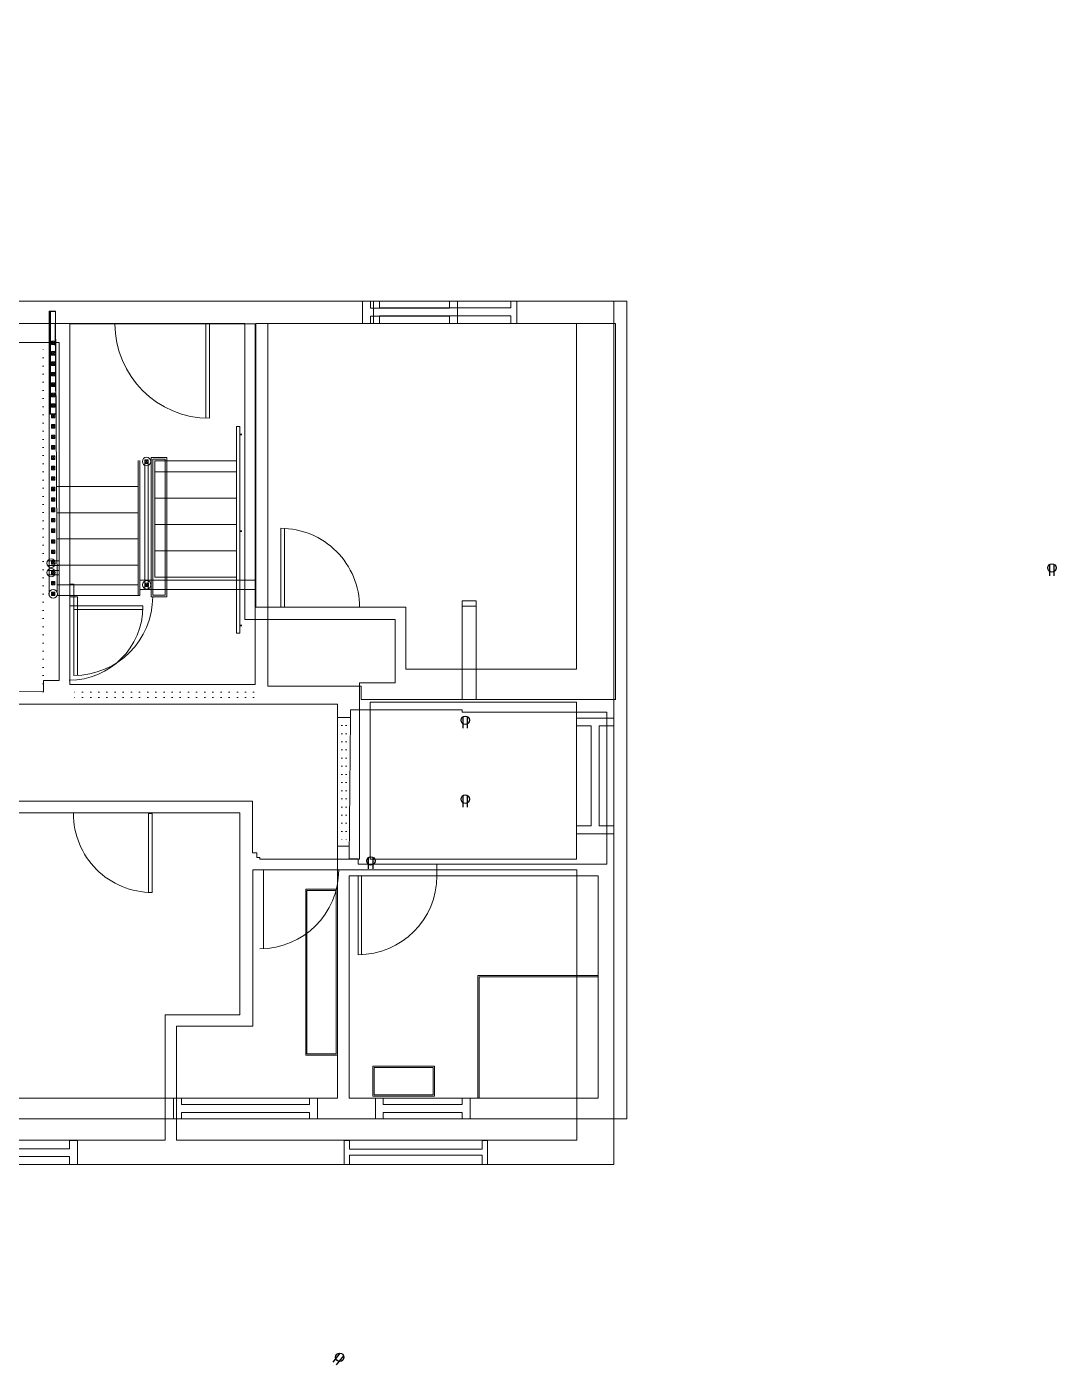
# Model space of a CAD drawing. Header units: inches. Extents: x -179 to 699, y -214 to 464.
# Drawn here: x 308 to 699, y -46 to 464 of the extents above; entities that cross this region are included whole.
import ezdxf
from ezdxf.enums import TextEntityAlignment as Align

# ---------------------------------------------------------------- set-up
doc = ezdxf.new("R2010")
doc.units = ezdxf.units.IN
doc.header["$MEASUREMENT"] = 0
doc.linetypes.add('ACAD_ISO07W100', pattern=[3, 0, -3])
doc.linetypes.add('CENTER2', pattern=[1.125, 0.75, -0.125, 0.125, -0.125])
doc.layers.get('0').update_dxf_attribs({"color": 1, "lineweight": 9})
doc.layers.get('Defpoints').update_dxf_attribs({"lineweight": 9})
for name, color, linetype, lineweight in [('A101-Floorplan-1st-floor', 7, 'Continuous', 9), ('A201-Floorplan-2nd-floor', 7, 'Continuous', 9), ('E201-Electrical-2nd-floor', 7, 'Continuous', 9), ('M101-HVAC', 7, 'Continuous', 9)]:
    doc.layers.add(name, color=color, linetype=linetype, lineweight=lineweight)
doc.layers.get('Defpoints').off()
doc.layers.get('E201-Electrical-2nd-floor').off()
doc.styles.add('Reg', font='Arial.ttf', dxfattribs={"height": 3})

# ---------------------------------------------------------------- blocks, each defined once
blk = doc.blocks.new('cgri')
at = {"layer": ''}
for p, q in [((291.65, 54.83), (291.65, 59.21)), ((293.38, 54.83), (293.38, 59.22))]:
    blk.add_line(p, q, dxfattribs=at)
blk.add_circle((292.52, 57.86), 1.61, dxfattribs=at)
blk = doc.blocks.new('*U11')
at = {"layer": 'E201-Electrical-2nd-floor'}
blk.add_blockref('cgri', (0, 0), dxfattribs=at)
at = {"style": 'Reg'}
blk.add_attdef('ID', text='', height=3, dxfattribs=at).set_placement((292.6, 61.43), align=Align.MIDDLE_CENTER)
blk = doc.blocks.new('spandrel-door')
at = {"layer": 'A101-Floorplan-1st-floor'}
for p, q in [((0, 0), (-30, 0)), ((0, 0), (4.75, 0)), ((0, -1.38), (0, 0)), ((4.75, 0), (4.75, 1.53)), ((0, -1.38), (-29.97, -1.38))]:
    blk.add_line(p, q, dxfattribs=at)
blk.add_arc((0, 0), 30, 180, 270, dxfattribs=at)
blk = doc.blocks.new('door-to-garage')
at = {"layer": 'A101-Floorplan-1st-floor'}
for p, q in [((-1.38, 0), (-1.38, -26.22)), ((0, 1.53), (0, -26.25))]:
    blk.add_line(p, q, dxfattribs=at)
blk.add_arc((-0.29, 1.75), 28, 180, 270, dxfattribs=at)
blk = doc.blocks.new('lower-landing-two-garage-door')
at = {"layer": 'A101-Floorplan-1st-floor'}
for p, q in [((-1.38, 0), (0, 0)), ((0, -26.25), (-0.29, -26.25))]:
    blk.add_line(p, q, dxfattribs=at)
at = {"layer": 'Defpoints'}
blk.add_blockref('door-to-garage', (0, 0), dxfattribs=at)
blk = doc.blocks.new('duplex-for-garage')
at = {"layer": 'M101-HVAC'}
for p, q in [((0, 0), (4.38, 0)), ((0, -1.73), (4.39, -1.73))]:
    blk.add_line(p, q, dxfattribs=at)
blk.add_circle((3.03, -0.87), 1.61, dxfattribs=at)

msp = doc.modelspace()

# ---------------------------------------------------------------- linework, layer by layer
at = {"layer": 'A101-Floorplan-1st-floor'}
for p, q in [((320.29, 359.41), (320.29, 359.41)), ((439.64, 350.91), (439.64, 359.41)), ((441.75, 359.4), (439.75, 359.4)), ((441.89, 356.79), (441.89, 359.41)), ((441.89, 356.79), (491.89, 356.79)), ((491.89, 356.79), (491.89, 359.41)), ((494.14, 350.91), (494.14, 359.41)), ((441.89, 353.79), (491.89, 353.79)), ((441.89, 350.91), (441.89, 353.79)), ((491.89, 350.91), (491.89, 353.79)), ((324.1, 350.91), (324.1, 350.78)), ((375.88, 314.8), (375.88, 350.78)), ((376.73, 350.91), (376.73, 350.91)), ((377.25, 314.78), (377.25, 350.78)), ((513.16, 350.78), (513.16, 350.91)), ((324.1, 246.9), (325.63, 246.9)), ((324.12, 244.88), (324.1, 244.88)), ((478.72, 245.28), (473.35, 245.28)), ((473.35, 207.83), (473.35, 245.28)), ((478.72, 245.28), (478.72, 207.66)), ((478.72, 243.28), (473.35, 243.28)), ((319.97, 215.04), (314.1, 215.04)), ((314.1, 213.54), (313.88, 213.54)), ((314.1, 205.92), (314.1, 205.92)), ((319.97, 205.92), (319.97, 205.98)), ((425.94, 205.96), (425.94, 200.96)), ((425.94, 200.96), (430.82, 200.96)), ((430.82, 203.83), (434.94, 203.83)), ((430.38, 151.91), (425.94, 151.91)), ((430.34, 151.91), (425.94, 151.91)), ((463.75, 140.66), (463.75, 145.16)), ((433.75, 140.66), (433.75, 110.66)), ((435.12, 140.66), (435.12, 110.66)), ((479.37, 56.04), (479.37, 102.79)), ((479.37, 102.79), (525.12, 102.79)), ((479.87, 102.29), (525.12, 102.29)), ((479.87, 56.04), (479.87, 102.29)), ((363.57, 56.04), (363.57, 48.17)), ((366.57, 56.04), (366.57, 53.61)), ((415.32, 53.61), (366.57, 53.61)), ((415.32, 53.61), (415.32, 56.04)), ((418.32, 48.17), (418.32, 56.04)), ((440.35, 56.04), (440.35, 48.17)), ((443.35, 56.04), (443.35, 53.61)), ((473.35, 53.61), (443.35, 53.61)), ((473.35, 53.61), (473.35, 56.04)), ((476.35, 48.17), (476.35, 56.04)), ((366.57, 50.61), (366.57, 48.17)), ((415.32, 50.61), (366.57, 50.61)), ((415.32, 48.17), (415.32, 50.61)), ((443.35, 50.61), (443.35, 48.17)), ((473.35, 50.61), (443.35, 50.61)), ((473.35, 48.17), (473.35, 50.61))]:
    msp.add_line(p, q, dxfattribs=at)
at = {"layer": 'A101-Floorplan-1st-floor', "linetype": 'ACAD_ISO07W100'}
for p, q in [((313.88, 210.67), (313.88, 342.28)), ((394.03, 210.54), (324.1, 210.54)), ((394.03, 208.54), (324.1, 208.54)), ((427.57, 200.96), (427.57, 154.35)), ((429.19, 200.96), (429.19, 154.35))]:
    msp.add_line(p, q, dxfattribs=at)
at = {"layer": 'A101-Floorplan-1st-floor'}
for points in [[(289.1, 359.41), (535.97, 359.41), (535.97, 48.17), (90.69, 48.17), (90.69, 206.04), (54.57, 206.04), (54.57, 463.76), (289.1, 463.76)], [(324.1, 213.54), (324.1, 350.78), (394.6, 350.78), (394.6, 213.54)], [(314.1, 210.67), (61.07, 210.78), (61.07, 343.65), (268.13, 343.65), (319.97, 343.65), (319.97, 215.04), (314.1, 215.04)], [(355, 246.9), (361, 246.9), (361, 299.89), (355, 299.89)], [(355.63, 247.53), (360.38, 247.53), (360.38, 299.27), (355.63, 299.27)], [(430.34, 147.16), (430.82, 200.96), (430.82, 203.83), (473.35, 203.83), (473.35, 202.91), (528.37, 202.91), (528.37, 145.16), (433.75, 145.16), (433.75, 147.16)], [(430.34, 140.66), (430.34, 56.04), (525.12, 56.04), (525.12, 140.66)], [(425.94, 72.41), (425.94, 135.54), (413.82, 135.54), (413.82, 72.41)], [(425.44, 72.91), (425.44, 135.04), (414.32, 135.04), (414.32, 72.91)], [(439.32, 56.85), (439.32, 68.22), (462.81, 68.22), (462.81, 56.85)], [(439.82, 57.35), (439.82, 67.72), (462.31, 67.72), (462.31, 57.35)]]:
    msp.add_lwpolyline(points, close=True, dxfattribs=at)
for points in [[(531.72, 207.66), (531.72, 350.91), (399.47, 350.91), (399.47, 212.83), (434.94, 212.83), (434.94, 207.83), (531.72, 207.83)], [(99.19, 56.04), (425.94, 56.04), (425.94, 205.96), (394.6, 205.96), (394.6, 205.99), (99.19, 206.02), (99.19, 56.04)]]:
    msp.add_lwpolyline(points, dxfattribs=at)
for centre, radius, start, end in [((377.25, 350.78), 36, 180, 270), ((433.75, 140.66), 30, 270, 0)]:
    msp.add_arc(centre, radius, start, end, dxfattribs=at)
at = {"layer": 'A201-Floorplan-2nd-floor'}
for p, q in [((316.19, 355.51), (316.19, 247.6)), ((318.66, 355.51), (316.19, 355.51)), ((316.61, 355.51), (316.61, 316.33)), ((318.53, 355.51), (318.53, 355.51)), ((319.21, 248.66), (318.66, 355.51)), ((317.06, 344.14), (317.06, 344.12)), ((317.06, 344.13), (318.36, 342.84)), ((318.38, 344.14), (317.1, 342.85)), ((317.06, 340.14), (317.06, 340.12)), ((317.06, 340.13), (318.36, 338.84)), ((318.38, 340.14), (317.1, 338.85)), ((317.06, 336.19), (317.06, 336.17)), ((317.06, 336.18), (318.36, 334.89)), ((317.06, 336.14), (317.06, 336.12)), ((317.06, 336.13), (318.36, 334.84)), ((317.06, 332.19), (317.06, 332.17)), ((317.06, 332.18), (318.36, 330.89)), ((318.38, 336.19), (317.1, 334.9)), ((318.38, 336.14), (317.1, 334.85)), ((318.38, 332.19), (317.1, 330.9)), ((317.06, 328.27), (317.06, 328.24)), ((317.06, 328.26), (318.36, 326.97)), ((317.06, 328.19), (317.06, 328.17)), ((317.06, 328.18), (318.36, 326.89)), ((318.38, 328.27), (317.1, 326.97)), ((318.38, 328.19), (317.1, 326.9)), ((317.06, 324.27), (317.06, 324.24)), ((317.06, 324.26), (318.36, 322.97)), ((318.38, 324.27), (317.1, 322.97)), ((318.86, 316.32), (316.61, 316.32)), ((317.06, 320.3), (317.06, 320.28)), ((317.06, 320.29), (318.36, 319)), ((317.06, 320.27), (317.06, 320.24)), ((317.06, 320.26), (318.36, 318.97)), ((317.06, 316.3), (317.06, 316.28)), ((317.06, 316.29), (318.36, 315)), ((318.38, 320.3), (317.1, 319.01)), ((318.38, 320.27), (317.1, 318.97)), ((318.38, 316.3), (317.1, 315.01)), ((318.65, 316.32), (318.63, 316.32)), ((318.86, 316.44), (318.86, 316.44)), ((317.06, 312.38), (317.06, 312.35)), ((317.06, 312.37), (318.36, 311.08)), ((317.06, 312.3), (317.06, 312.28)), ((317.06, 312.29), (318.36, 311)), ((318.38, 312.38), (317.1, 311.08)), ((318.38, 312.3), (317.1, 311.01)), ((317.06, 308.38), (317.06, 308.35)), ((317.06, 308.37), (318.36, 307.08)), ((318.38, 308.38), (317.1, 307.08)), ((388.76, 308.72), (389.51, 308.72)), ((388.76, 308.47), (389.51, 308.47)), ((317.06, 304.45), (317.06, 304.42)), ((317.06, 304.44), (318.36, 303.14)), ((317.06, 304.38), (317.06, 304.35)), ((317.06, 304.37), (318.36, 303.08)), ((318.38, 304.44), (317.1, 303.15)), ((318.38, 304.38), (317.1, 303.08)), ((317.06, 300.45), (317.06, 300.42)), ((317.06, 300.44), (318.36, 299.14)), ((317.06, 296.53), (317.06, 296.5)), ((317.06, 296.52), (318.36, 295.23)), ((317.06, 296.45), (317.06, 296.42)), ((317.06, 296.44), (318.36, 295.14)), ((318.38, 300.44), (317.1, 299.15)), ((318.38, 296.53), (317.1, 295.23)), ((318.38, 296.44), (317.1, 295.15)), ((350.14, 247.35), (350.14, 298.76)), ((352.63, 298.94), (352.63, 298.91)), ((352.63, 298.93), (353.93, 297.64)), ((353.94, 298.94), (352.67, 297.64)), ((352.67, 249.66), (352.67, 297.64)), ((353.92, 249.66), (353.92, 297.65)), ((317.06, 292.53), (317.06, 292.5)), ((317.06, 292.52), (318.36, 291.23)), ((318.38, 292.53), (317.1, 291.23)), ((356.42, 294.35), (387.51, 294.35)), ((317.06, 288.54), (317.06, 288.51)), ((317.06, 288.53), (318.36, 287.24)), ((317.06, 288.53), (317.06, 288.5)), ((317.06, 288.52), (318.36, 287.23)), ((318.38, 288.54), (317.1, 287.24)), ((318.38, 288.53), (317.1, 287.23)), ((350.14, 288.79), (319, 288.79)), ((317.06, 284.54), (317.06, 284.51)), ((317.06, 284.53), (318.36, 283.24)), ((317.06, 280.65), (317.06, 280.62)), ((317.06, 280.64), (318.36, 279.34)), ((317.06, 280.54), (317.06, 280.51)), ((317.06, 280.53), (318.36, 279.24)), ((318.38, 284.54), (317.1, 283.24)), ((318.38, 280.64), (317.1, 279.35)), ((318.38, 280.54), (317.1, 279.24)), ((356.42, 284.35), (387.51, 284.35)), ((317.06, 276.65), (317.06, 276.62)), ((317.06, 276.64), (318.36, 275.34)), ((318.38, 276.64), (317.1, 275.35)), ((350.14, 278.83), (319.05, 278.83)), ((317.06, 272.65), (317.06, 272.62)), ((317.06, 272.64), (318.36, 271.34)), ((317.06, 272.58), (317.06, 272.55)), ((317.06, 272.57), (318.36, 271.28)), ((318.38, 272.64), (317.1, 271.35)), ((318.38, 272.58), (317.1, 271.28)), ((356.42, 274.35), (387.51, 274.35)), ((389.51, 271.92), (388.76, 271.92)), ((389.51, 271.67), (388.76, 271.67)), ((317.06, 268.58), (317.06, 268.55)), ((317.06, 268.57), (318.36, 267.28)), ((318.38, 268.58), (317.1, 267.28)), ((350.14, 268.86), (319.11, 268.86)), ((317.06, 264.61), (317.06, 264.58)), ((317.06, 264.6), (318.36, 263.31)), ((317.06, 264.58), (317.06, 264.55)), ((317.06, 264.57), (318.36, 263.28)), ((317.06, 260.61), (317.06, 260.58)), ((317.06, 260.6), (318.36, 259.31)), ((318.38, 264.61), (317.1, 263.31)), ((318.38, 264.58), (317.1, 263.28)), ((318.38, 260.61), (317.1, 259.31)), ((356.42, 264.35), (387.51, 264.35)), ((317.06, 256.66), (317.06, 256.63)), ((317.06, 256.65), (318.36, 255.36)), ((317.06, 256.61), (317.06, 256.58)), ((317.06, 256.6), (318.36, 255.31)), ((318.38, 256.66), (317.1, 255.36)), ((318.38, 256.61), (317.1, 255.31)), ((350.14, 258.9), (319.16, 258.9)), ((317.06, 251.36), (317.06, 252.67)), ((317.06, 252.67), (318.38, 252.67)), ((317.06, 251.36), (318.38, 251.36)), ((318.38, 251.36), (318.38, 252.67)), ((350.14, 251.41), (319.2, 251.41)), ((394.83, 253.16), (350.76, 253.16)), ((352.65, 252.03), (352.65, 252)), ((352.65, 252.02), (353.95, 250.73)), ((353.96, 251.41), (352.65, 251.41)), ((353.96, 252.03), (352.69, 250.73)), ((317.06, 248.66), (317.06, 248.63)), ((317.06, 248.65), (318.36, 247.36)), ((318.38, 248.66), (317.1, 247.36)), ((394.83, 249.66), (350.76, 249.66)), ((388.76, 236), (389.51, 236)), ((388.76, 235.75), (389.51, 235.75)), ((516.83, 200.71), (531.11, 200.71)), ((516.83, 156.65), (531.11, 156.65)), ((397.76, 112.9), (397.76, 142.9)), ((364.58, 83.27, 48), (364.58, 83.27, 39.09)), ((323.98, 30.85), (326.98, 30.85))]:
    msp.add_line(p, q, dxfattribs=at)
at = {"layer": 'A201-Floorplan-2nd-floor', "color": 0, "linetype": 'CENTER2', "transparency": 16777216}
msp.add_line((353.26, 251.41), (353.27, 251.41), dxfattribs=at)
at = {"layer": 'A201-Floorplan-2nd-floor'}
for points in [[(85.83, 30.84), (85.83, 359.41), (531.11, 359.41), (531.11, 30.84)], [(216.18, 169.09), (393.55, 169.09), (393.55, 149.4), (395.2, 149.4), (395.2, 147.65), (396.39, 147.65), (396.39, 147.03), (434.28, 147.03), (434.28, 214.16), (447.84, 214.16), (447.84, 238.16), (390.71, 238.16), (390.71, 243.96), (390.71, 350.91), (94.13, 350.91), (94.13, 39.91), (216.18, 39.91), (216.18, 156.91), (186.18, 156.91), (186.18, 161.66), (216.18, 161.66)], [(317.06, 342.85), (318.38, 342.85), (318.38, 344.16), (317.06, 344.16)], [(317.06, 338.85), (318.38, 338.85), (318.38, 340.16), (317.06, 340.16)], [(317.06, 334.9), (318.38, 334.9), (318.38, 336.21), (317.06, 336.21)], [(317.06, 334.85), (318.38, 334.85), (318.38, 336.16), (317.06, 336.16)], [(317.06, 330.9), (318.38, 330.9), (318.38, 332.21), (317.06, 332.21)], [(317.06, 326.97), (318.38, 326.97), (318.38, 328.29), (317.06, 328.29)], [(317.06, 326.9), (318.38, 326.9), (318.38, 328.21), (317.06, 328.21)], [(317.06, 322.97), (318.38, 322.97), (318.38, 324.29), (317.06, 324.29)], [(317.06, 319.01), (318.38, 319.01), (318.38, 320.32), (317.06, 320.32)], [(317.06, 318.97), (318.38, 318.97), (318.38, 320.29), (317.06, 320.29)], [(317.06, 315.01), (318.38, 315.01), (318.38, 316.32), (317.06, 316.32)], [(317.06, 311.08), (318.38, 311.08), (318.38, 312.4), (317.06, 312.4)], [(317.06, 311.01), (318.38, 311.01), (318.38, 312.32), (317.06, 312.32)], [(388.76, 233.05), (387.51, 233.05), (387.51, 311.61), (388.76, 311.61)], [(317.06, 307.08), (318.38, 307.08), (318.38, 308.4), (317.06, 308.4)], [(317.06, 303.15), (318.38, 303.15), (318.38, 304.46), (317.06, 304.46)], [(317.06, 303.08), (318.38, 303.08), (318.38, 304.4), (317.06, 304.4)], [(317.06, 299.15), (318.38, 299.15), (318.38, 300.46), (317.06, 300.46)], [(317.06, 295.23), (318.38, 295.23), (318.38, 296.54), (317.06, 296.54)], [(317.06, 295.15), (318.38, 295.15), (318.38, 296.46), (317.06, 296.46)], [(352.63, 297.64), (353.94, 297.64), (353.94, 298.95), (352.63, 298.95)], [(317.06, 291.23), (318.38, 291.23), (318.38, 292.54), (317.06, 292.54)], [(317.06, 287.24), (318.38, 287.24), (318.38, 288.56), (317.06, 288.56)], [(317.06, 287.23), (318.38, 287.23), (318.38, 288.54), (317.06, 288.54)], [(317.06, 283.24), (318.38, 283.24), (318.38, 284.56), (317.06, 284.56)], [(317.06, 279.35), (318.38, 279.35), (318.38, 280.66), (317.06, 280.66)], [(317.06, 279.24), (318.38, 279.24), (318.38, 280.56), (317.06, 280.56)], [(317.06, 275.35), (318.38, 275.35), (318.38, 276.66), (317.06, 276.66)], [(317.06, 271.35), (318.38, 271.35), (318.38, 272.66), (317.06, 272.66)], [(317.06, 271.28), (318.38, 271.28), (318.38, 272.59), (317.06, 272.59)], [(317.06, 267.28), (318.38, 267.28), (318.38, 268.59), (317.06, 268.59)], [(317.06, 263.31), (318.38, 263.31), (318.38, 264.62), (317.06, 264.62)], [(317.06, 263.28), (318.38, 263.28), (318.38, 264.59), (317.06, 264.59)], [(317.06, 259.31), (318.38, 259.31), (318.38, 260.62), (317.06, 260.62)], [(317.06, 255.36), (318.38, 255.36), (318.38, 256.67), (317.06, 256.67)], [(317.06, 255.31), (318.38, 255.31), (318.38, 256.62), (317.06, 256.62)], [(317.06, 251.36), (318.38, 251.36), (318.38, 252.67), (317.06, 252.67)], [(317.06, 252.66), (317.06, 252.63)], [(317.06, 252.65), (318.36, 251.36)], [(318.38, 252.66), (317.1, 251.36)], [(352.65, 250.73), (353.96, 250.73), (353.96, 252.04), (352.65, 252.04)], [(317.06, 247.36), (318.38, 247.36), (318.38, 248.67), (317.06, 248.67)], [(438.41, 206.71), (516.83, 206.71), (516.83, 147.03), (438.41, 147.03)], [(220.92, 164.62), (388.81, 164.62), (388.81, 87.76), (360.31, 87.76), (360.31, 40.03), (220.92, 40.03)], [(517.05, 142.93), (393.77, 142.93), (393.77, 83.42), (364.65, 83.42), (364.65, 40.03), (517.05, 40.03)]]:
    msp.add_lwpolyline(points, close=True, dxfattribs=at)
for points in [[(394.83, 350.91), (516.83, 350.91), (516.83, 219.29), (451.96, 219.29), (451.96, 242.91), (394.83, 242.91), (394.83, 350.91), (435.46, 350.91), (438.46, 350.91), (438.46, 353.66), (468.58, 353.66), (468.58, 350.91), (471.58, 350.91), (471.58, 359.41), (468.58, 359.41), (468.58, 356.66), (438.46, 356.66), (438.46, 359.41), (435.46, 359.41), (435.46, 350.91)], [(318.56, 350.91), (318.74, 316.44), (316.77, 316.44), (316.77, 355.38), (318.54, 355.38)], [(319.22, 247.35), (350.76, 247.35), (350.76, 298.76)], [(387.51, 254.35), (356.42, 254.35), (356.42, 255.72), (356.42, 298.65), (387.51, 298.65)], [(516.83, 197.71), (522.45, 197.71), (522.45, 159.65), (516.83, 159.65)], [(531.11, 197.71), (525.45, 197.71), (525.45, 159.65), (531.11, 159.65)], [(256.59, 30.84), (256.59, 39.91), (259.59, 39.91), (259.59, 36.83), (323.98, 36.83), (323.98, 39.91), (326.98, 39.91), (326.98, 30.84)], [(482.95, 39.91), (482.95, 30.84), (482.95, 39.91), (480.95, 39.91), (480.95, 36.66), (430.45, 36.66), (430.45, 39.91), (428.45, 39.91), (428.45, 30.84), (430.45, 30.84), (430.45, 34.41), (480.95, 34.41), (430.45, 34.41)], [(259.59, 30.84), (259.59, 33.83), (323.98, 33.83), (323.98, 30.84)], [(480.95, 34.41), (480.95, 30.84), (482.95, 30.84)]]:
    msp.add_lwpolyline(points, dxfattribs=at)
for points in [[(434.33, 242.91, 0.414214), (404.33, 272.91), (404.33, 242.91), (405.71, 242.91), (405.71, 272.88)], [(325.44, 164.34, 0.414214), (355.44, 134.34), (355.44, 164.34), (354.06, 164.34), (354.06, 134.38)]]:
    msp.add_lwpolyline(points, format="xyb", dxfattribs=at)
for centre, radius in [((353.31, 298.32), 1.61), ((353.33, 251.41), 1.61), ((317.75, 247.99), 1.61), ((317.75, 247.99), 0.538)]:
    msp.add_circle(centre, radius, dxfattribs=at)
msp.add_arc((396.39, 142.9), 30, 270, 0, dxfattribs=at)

# ---------------------------------------------------------------- block references
at = {"layer": 'Defpoints', "rotation": 89.99999999999999}
for name, p in [('spandrel-door', (325.63, 246.9)), ('lower-landing-two-garage-door', (325.63, 243.41))]:
    msp.add_blockref(name, p, dxfattribs=at)
at = {"layer": 'E201-Electrical-2nd-floor'}
for p in [(405.26, 199.99), (182.04, 142), (182.04, 112), (146.13, 88.48)]:
    msp.add_blockref('*U11', p, dxfattribs=at)
at = {"layer": 'E201-Electrical-2nd-floor', "rotation": 321.8875507478615}
msp.add_blockref('*U11', (160.91, 92.48), dxfattribs=at)
at = {"layer": 'M101-HVAC', "rotation": 180}
for p in [(319.97, 258.8), (319.97, 255.17)]:
    msp.add_blockref('duplex-for-garage', p, dxfattribs=at)

doc.saveas('drawing.dxf')
